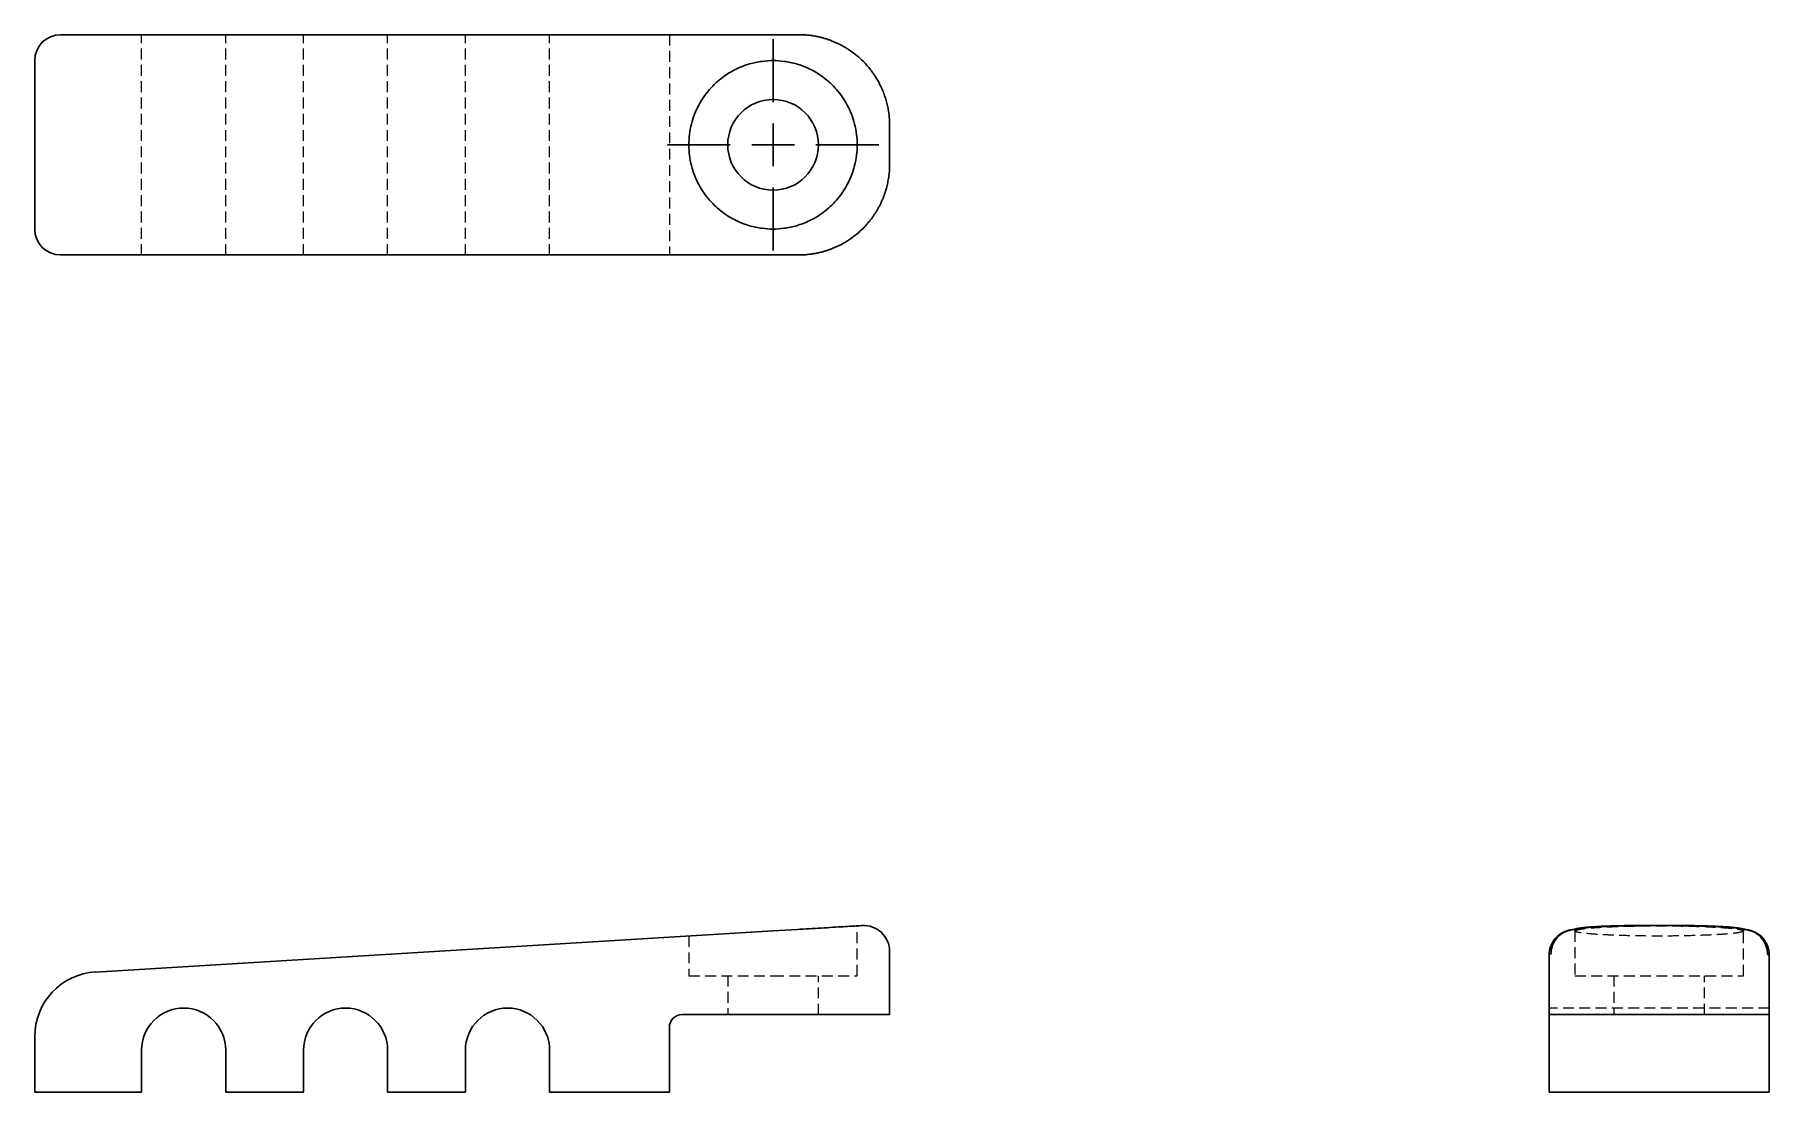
# Model space of a CAD drawing. Header units: millimetres. Extents: x 33 to 236, y 47 to 171.
import ezdxf

# ---------------------------------------------------------------- set-up
doc = ezdxf.new("R2010")
doc.units = ezdxf.units.MM
doc.linetypes.add('HIDDEN', pattern=[1.905, 1.27, -0.635])
doc.layers.add('10', color=7, linetype='Continuous')

# ---------------------------------------------------------------- blocks, each defined once
blk = doc.blocks.new('SW_CENTERMARKSYMBOL_0')
at = {"layer": '10', "color": 0}
for p, q in [((0, 5), (0, 12.35)), ((0, 0), (0, 2.5)), ((-5, 0), (-12.35, 0)), ((0, 0), (-2.5, 0)), ((0, 0), (0, -2.5)), ((0, 0), (2.5, 0)), ((5, 0), (12.35, 0)), ((0, -5), (0, -12.35))]:
    blk.add_line(p, q, dxfattribs=at)

msp = doc.modelspace()

# ---------------------------------------------------------------- linework, layer by layer
at = {"color": 7, "linetype": 'Continuous', "lineweight": 25}
for p, q in [((36.03, 170.88), (40.3, 170.88)), ((40.3, 170.88), (122.39, 170.88)), ((33, 148.15), (33, 167.85)), ((132.99, 160.27), (132.99, 155.73)), ((40.3, 145.12), (36.03, 145.12)), ((122.39, 145.12), (40.3, 145.12)), ((40.12, 61.27), (119.36, 66.07)), ((119.36, 66.07), (122.2, 66.24)), ((225.27, 66.71), (220.73, 66.71)), ((132.99, 63.68), (132.99, 56.29)), ((210.12, 56.29), (210.12, 63.22)), ((235.88, 63.22), (235.88, 56.29)), ((107.24, 47.2), (107.24, 54.78)), ((108.75, 56.29), (122.39, 56.29)), ((132.99, 56.29), (122.39, 56.29)), ((220.73, 56.29), (210.12, 56.29)), ((210.12, 54.78), (210.12, 56.29)), ((210.12, 47.2), (210.12, 54.78)), ((220.73, 56.29), (225.27, 56.29)), ((235.88, 56.29), (225.27, 56.29)), ((235.88, 56.29), (235.88, 54.78)), ((235.88, 47.2), (235.88, 54.78)), ((33, 47.2), (33, 53.71)), ((45.5, 47.2), (45.5, 52.13)), ((55.35, 52.13), (55.35, 47.2)), ((64.44, 47.2), (64.44, 52.13)), ((74.28, 52.13), (74.28, 47.2)), ((83.37, 47.2), (83.37, 52.13)), ((93.22, 52.13), (93.22, 47.2)), ((36.03, 47.2), (33, 47.2)), ((36.03, 47.2), (45.5, 47.2)), ((55.35, 47.2), (64.44, 47.2)), ((74.28, 47.2), (83.37, 47.2)), ((93.22, 47.2), (107.24, 47.2)), ((210.12, 47.2), (235.88, 47.2))]:
    msp.add_line(p, q, dxfattribs=at)
at = {"color": 7, "linetype": 'HIDDEN', "lineweight": 18}
for p, q in [((45.5, 145.12), (45.5, 170.88)), ((55.35, 145.12), (55.35, 170.88)), ((64.44, 145.12), (64.44, 170.88)), ((74.28, 145.12), (74.28, 170.88)), ((83.37, 145.12), (83.37, 170.88)), ((93.22, 145.12), (93.22, 170.88)), ((107.24, 170.88), (107.24, 145.12)), ((109.51, 65.47), (109.51, 60.84)), ((129.2, 60.84), (129.2, 66.67)), ((213.15, 66.24), (213.21, 66.29)), ((213.15, 66.07), (213.15, 60.84)), ((232.77, 66.3), (232.85, 66.24)), ((232.85, 60.84), (232.85, 66.07)), ((109.51, 60.84), (119.36, 60.84)), ((114.05, 60.84), (114.05, 56.29)), ((119.36, 60.84), (129.2, 60.84)), ((124.66, 56.29), (124.66, 60.84)), ((213.15, 60.84), (232.85, 60.84)), ((217.7, 60.84), (217.7, 56.29)), ((228.3, 56.29), (228.3, 60.84)), ((235.88, 57.05), (210.12, 57.05))]:
    msp.add_line(p, q, dxfattribs=at)
at = {"color": 7, "linetype": 'Continuous', "lineweight": 25}
msp.add_circle((119.36, 158), 5.3, dxfattribs=at)
for centre, radius, start, end in [((36.03, 167.85), 3.03, 90, 180), ((36.03, 148.15), 3.03, 180, 270), ((129.96, 63.68), 3.03, 0, 93.4682), ((213.15, 63.22), 3.03, 89.9454, 179.9496), ((232.85, 63.22), 3.03, 0.0504, 90.0546), ((40.58, 53.71), 7.58, 93.4682, 180), ((50.42, 52.13), 4.92, 0, 180), ((69.36, 52.13), 4.92, 0, 180), ((88.3, 52.13), 4.92, 0, 180), ((108.75, 54.78), 1.52, 90, 180)]:
    msp.add_arc(centre, radius, start, end, dxfattribs=at)
for points, knots in [([(122.39, 170.88), (122.49, 170.88), (122.71, 170.87), (123.03, 170.86), (123.33, 170.84), (123.63, 170.81), (123.91, 170.77), (124.18, 170.73), (124.44, 170.68), (124.69, 170.62), (124.93, 170.57), (125.16, 170.51), (125.37, 170.45), (125.58, 170.39), (125.77, 170.32), (125.95, 170.26), (126.12, 170.2), (126.6, 170.01), (127.34, 169.67), (128.3, 169.1), (129.14, 168.47), (129.81, 167.86), (130.35, 167.29), (130.77, 166.77), (131.16, 166.24), (131.52, 165.68), (131.83, 165.11), (132.11, 164.53), (132.35, 163.93), (132.55, 163.33), (132.71, 162.72), (132.84, 162.11), (132.93, 161.49), (132.98, 160.88), (132.99, 160.48), (132.99, 160.27)], [0, 0, 0, 0, 0.019653, 0.038687, 0.057101, 0.074896, 0.092071, 0.108628, 0.124564, 0.139882, 0.15458, 0.168658, 0.182118, 0.194957, 0.207178, 0.218779, 0.22976, 0.240123, 0.310192, 0.376883, 0.440195, 0.500127, 0.540534, 0.580613, 0.620367, 0.659794, 0.698896, 0.737671, 0.776122, 0.814247, 0.852046, 0.889522, 0.926672, 0.963498, 1, 1, 1, 1]), ([(119.36, 167.85), (118.94, 167.85), (118.51, 167.82), (117.59, 167.7), (117.1, 167.6), (116.09, 167.31), (115.57, 167.11), (114.51, 166.59), (113.97, 166.27), (112.92, 165.48), (112.41, 165.02), (111.46, 163.93), (111.03, 163.32), (110.3, 161.95), (110.01, 161.21), (109.61, 159.64), (109.51, 158.82), (109.51, 157.18), (109.61, 156.36), (110.01, 154.79), (110.3, 154.05), (111.03, 152.68), (111.46, 152.07), (112.41, 150.98), (112.92, 150.52), (113.97, 149.73), (114.51, 149.41), (115.57, 148.89), (116.09, 148.69), (117.1, 148.4), (117.59, 148.3), (118.51, 148.18), (118.94, 148.15), (119.36, 148.15)], [0, 0, 0, 0, 0.0625, 0.0625, 0.125, 0.125, 0.1875, 0.1875, 0.25, 0.25, 0.3125, 0.3125, 0.375, 0.375, 0.4375, 0.4375, 0.5, 0.5, 0.5625, 0.5625, 0.625, 0.625, 0.6875, 0.6875, 0.75, 0.75, 0.8125, 0.8125, 0.875, 0.875, 0.9375, 0.9375, 1, 1, 1, 1]), ([(119.36, 148.15), (119.77, 148.15), (120.2, 148.18), (121.12, 148.3), (121.61, 148.4), (122.62, 148.69), (123.14, 148.89), (124.2, 149.41), (124.74, 149.73), (125.79, 150.52), (126.3, 150.98), (127.25, 152.07), (127.68, 152.68), (128.41, 154.05), (128.7, 154.79), (129.1, 156.36), (129.2, 157.18), (129.2, 158.82), (129.1, 159.64), (128.7, 161.21), (128.41, 161.95), (127.68, 163.32), (127.25, 163.93), (126.3, 165.02), (125.79, 165.48), (124.74, 166.27), (124.2, 166.59), (123.14, 167.11), (122.62, 167.31), (121.61, 167.6), (121.12, 167.7), (120.2, 167.82), (119.77, 167.85), (119.36, 167.85)], [0, 0, 0, 0, 0.0625, 0.0625, 0.125, 0.125, 0.1875, 0.1875, 0.25, 0.25, 0.3125, 0.3125, 0.375, 0.375, 0.4375, 0.4375, 0.5, 0.5, 0.5625, 0.5625, 0.625, 0.625, 0.6875, 0.6875, 0.75, 0.75, 0.8125, 0.8125, 0.875, 0.875, 0.9375, 0.9375, 1, 1, 1, 1]), ([(132.99, 155.73), (132.99, 155.62), (132.99, 155.4), (132.97, 155.07), (132.95, 154.74), (132.91, 154.41), (132.86, 154.07), (132.8, 153.74), (132.74, 153.41), (132.66, 153.08), (132.57, 152.75), (132.46, 152.42), (132.35, 152.1), (132.23, 151.77), (132.09, 151.45), (131.95, 151.14), (131.79, 150.82), (131.62, 150.51), (131.44, 150.21), (131.25, 149.91), (131.05, 149.61), (130.84, 149.32), (130.62, 149.04), (130.38, 148.76), (130.14, 148.49), (129.74, 148.08), (129.14, 147.53), (128.3, 146.9), (127.34, 146.33), (126.54, 145.96), (125.94, 145.74), (125.57, 145.61), (125.15, 145.49), (124.68, 145.37), (124.17, 145.27), (123.62, 145.19), (123.02, 145.13), (122.6, 145.13), (122.39, 145.12)], [0, 0, 0, 0, 0.019732, 0.03956, 0.059483, 0.079501, 0.099614, 0.119823, 0.140127, 0.160526, 0.18102, 0.20161, 0.222296, 0.243077, 0.263953, 0.284925, 0.305993, 0.327156, 0.348415, 0.36977, 0.39122, 0.412766, 0.434408, 0.456146, 0.477979, 0.499909, 0.559836, 0.623144, 0.689833, 0.759904, 0.781245, 0.805063, 0.831359, 0.860133, 0.891384, 0.925112, 0.961318, 1, 1, 1, 1]), ([(122.2, 66.24), (122.65, 66.27), (123.11, 66.3), (124.05, 66.36), (124.52, 66.38), (125.46, 66.44), (125.91, 66.47), (126.78, 66.52), (127.19, 66.55), (127.93, 66.59), (128.26, 66.61), (128.83, 66.64), (129.06, 66.66), (129.43, 66.68), (129.56, 66.69), (129.74, 66.7), (129.78, 66.7), (129.78, 66.7)], [0, 0, 0, 0, 0.125, 0.125, 0.25, 0.25, 0.375, 0.375, 0.5, 0.5, 0.625, 0.625, 0.75, 0.75, 0.875, 0.875, 1, 1, 1, 1]), ([(220.73, 66.67), (220.23, 66.67), (219.26, 66.67), (217.89, 66.64), (216.69, 66.6), (215.55, 66.54), (214.52, 66.46), (213.62, 66.36), (212.98, 66.26), (212.5, 66.15), (212.16, 66.04), (211.81, 65.89), (211.45, 65.66), (211.08, 65.33), (210.73, 64.86), (210.41, 64.18), (210.36, 63.62), (210.33, 63.31)], [0, 0, 0, 0, 0.105246, 0.203369, 0.294527, 0.378829, 0.480628, 0.570427, 0.648208, 0.698613, 0.742111, 0.77923, 0.812133, 0.84402, 0.882115, 0.935241, 1, 1, 1, 1]), ([(213.21, 66.29), (213.22, 66.3), (213.26, 66.33), (213.55, 66.4), (214.1, 66.47), (214.9, 66.54), (215.89, 66.6), (217.03, 66.65), (218.25, 66.68), (219.49, 66.7), (220.32, 66.7), (220.73, 66.7)], [0, 0, 0, 0, 0.0455009, 0.1625597, 0.2843732, 0.4091791, 0.5349345, 0.6573108, 0.7766362, 0.8912806, 1, 1, 1, 1]), ([(225.27, 66.7), (225.69, 66.7), (226.53, 66.7), (227.8, 66.68), (229.04, 66.64), (230.18, 66.6), (231.16, 66.54), (231.93, 66.47), (232.46, 66.39), (232.73, 66.34), (232.76, 66.31), (232.77, 66.3)], [0, 0, 0, 0, 0.113468, 0.233206, 0.357858, 0.485645, 0.61449, 0.739955, 0.862359, 0.980007, 1, 1, 1, 1]), ([(235.67, 63.31), (235.66, 63.5), (235.64, 63.87), (235.49, 64.37), (235.29, 64.79), (235.08, 65.11), (234.89, 65.34), (234.67, 65.57), (234.37, 65.79), (234.01, 65.98), (233.64, 66.12), (233.23, 66.22), (232.72, 66.32), (232, 66.41), (231.04, 66.5), (229.99, 66.56), (228.89, 66.61), (227.78, 66.65), (226.56, 66.67), (225.71, 66.67), (225.27, 66.67)], [0, 0, 0, 0, 0.040449, 0.077431, 0.109713, 0.136473, 0.157267, 0.172852, 0.203298, 0.237827, 0.279045, 0.328365, 0.386095, 0.470319, 0.56161, 0.660047, 0.738671, 0.821466, 0.908533, 1, 1, 1, 1]), ([(235.88, 63.22), (235.87, 63.23), (235.86, 63.25), (235.79, 63.28), (235.72, 63.3), (235.68, 63.31), (235.67, 63.31)], [0, 0, 0, 0, 0.351223, 0.676631, 0.97622, 1, 1, 1, 1])]:
    msp.add_open_spline(points, degree=3, knots=knots, dxfattribs=at)
at = {"color": 7, "linetype": 'HIDDEN', "lineweight": 18}
for points in [[(213.15, 66.07), (213.15, 66.1), (213.18, 66.12), (213.3, 66.18), (213.4, 66.21), (213.69, 66.27), (213.89, 66.3), (214.41, 66.36), (214.73, 66.4), (215.52, 66.46), (215.98, 66.49), (217.07, 66.55), (217.68, 66.58), (219.05, 66.62), (219.79, 66.64), (221.36, 66.66), (222.18, 66.67), (223.82, 66.67), (224.64, 66.66), (226.21, 66.64), (226.95, 66.62), (228.32, 66.58), (228.93, 66.55), (230.02, 66.49), (230.48, 66.46), (231.27, 66.4), (231.59, 66.36), (232.11, 66.3), (232.31, 66.27), (232.6, 66.21), (232.7, 66.18), (232.82, 66.12), (232.85, 66.1), (232.85, 66.07)], [(232.85, 66.07), (232.85, 66.05), (232.82, 66.02), (232.7, 65.96), (232.6, 65.93), (232.31, 65.87), (232.11, 65.84), (231.59, 65.78), (231.27, 65.74), (230.48, 65.68), (230.02, 65.65), (228.93, 65.59), (228.32, 65.57), (226.95, 65.52), (226.21, 65.5), (224.64, 65.48), (223.82, 65.47), (222.18, 65.47), (221.36, 65.48), (219.79, 65.5), (219.05, 65.52), (217.68, 65.57), (217.07, 65.59), (215.98, 65.65), (215.52, 65.68), (214.73, 65.74), (214.41, 65.78), (213.89, 65.84), (213.69, 65.87), (213.4, 65.93), (213.3, 65.96), (213.18, 66.02), (213.15, 66.05), (213.15, 66.07)]]:
    msp.add_open_spline(points, degree=3, knots=[0, 0, 0, 0, 0.0625, 0.0625, 0.125, 0.125, 0.1875, 0.1875, 0.25, 0.25, 0.3125, 0.3125, 0.375, 0.375, 0.4375, 0.4375, 0.5, 0.5, 0.5625, 0.5625, 0.625, 0.625, 0.6875, 0.6875, 0.75, 0.75, 0.8125, 0.8125, 0.875, 0.875, 0.9375, 0.9375, 1, 1, 1, 1], dxfattribs=at)

# ---------------------------------------------------------------- block references
at = {"layer": '10'}
msp.add_blockref('SW_CENTERMARKSYMBOL_0', (119.36, 158), dxfattribs=at)

doc.saveas('drawing.dxf')
